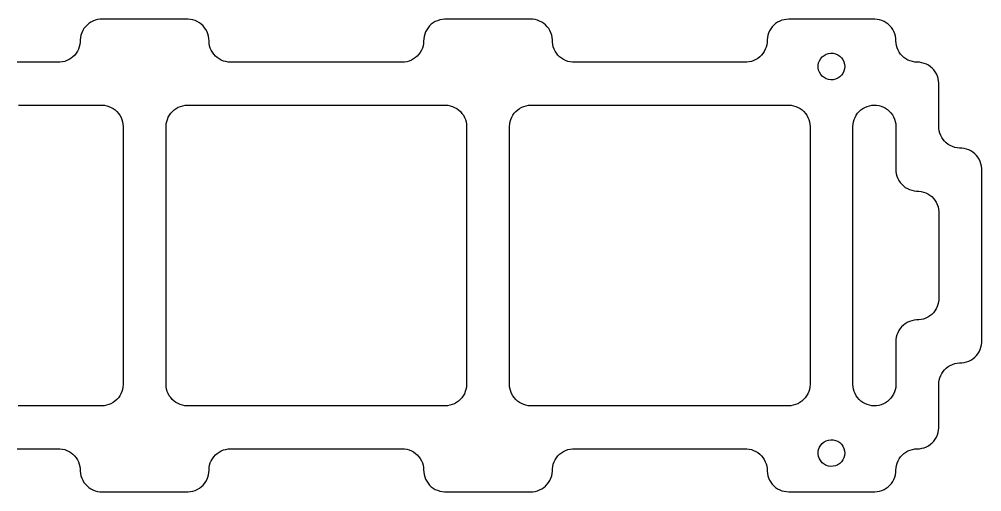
# Model space of a CAD drawing. Header units: millimetres. Extents: x -294.3 to -218.7, y -179.1 to -105.3.
# Drawn here: x -259.06 to -218.7, y -125.1 to -105.3 of the extents above; entities that cross this region are included whole.
import ezdxf

# ---------------------------------------------------------------- set-up
doc = ezdxf.new("R2010")
doc.units = ezdxf.units.MM

msp = doc.modelspace()

# ---------------------------------------------------------------- linework, layer by layer
for points in [[(-259.148, -123.3), (-259.048, -123.3), (-258.948, -123.3), (-258.848, -123.3), (-258.748, -123.3), (-258.648, -123.3), (-258.548, -123.3), (-258.448, -123.3), (-258.348, -123.3), (-258.248, -123.3), (-258.148, -123.3), (-258.048, -123.3), (-257.948, -123.3), (-257.848, -123.3), (-257.748, -123.3), (-257.648, -123.3), (-257.548, -123.3), (-257.448, -123.3), (-257.348, -123.301), (-257.249, -123.313), (-257.151, -123.335), (-257.057, -123.368), (-256.967, -123.411), (-256.882, -123.464), (-256.804, -123.526), (-256.733, -123.596), (-256.67, -123.674), (-256.616, -123.758), (-256.572, -123.848), (-256.538, -123.942), (-256.514, -124.039), (-256.502, -124.138), (-256.499, -124.238), (-256.489, -124.338), (-256.469, -124.436), (-256.437, -124.53), (-256.395, -124.621), (-256.344, -124.707), (-256.283, -124.786), (-256.214, -124.858), (-256.137, -124.922), (-256.054, -124.977), (-255.965, -125.023), (-255.871, -125.058), (-255.774, -125.083), (-255.675, -125.097), (-255.575, -125.1), (-255.475, -125.1), (-255.375, -125.1), (-255.275, -125.1), (-255.175, -125.1), (-255.075, -125.1), (-254.975, -125.1), (-254.875, -125.1), (-254.775, -125.1), (-254.675, -125.1), (-254.575, -125.1), (-254.475, -125.1), (-254.375, -125.1), (-254.275, -125.1), (-254.175, -125.1), (-254.075, -125.1), (-253.975, -125.1), (-253.875, -125.1), (-253.775, -125.1), (-253.675, -125.1), (-253.575, -125.1), (-253.475, -125.1), (-253.375, -125.1), (-253.275, -125.1), (-253.175, -125.1), (-253.075, -125.1), (-252.975, -125.1), (-252.875, -125.1), (-252.775, -125.1), (-252.675, -125.1), (-252.575, -125.1), (-252.475, -125.1), (-252.375, -125.1), (-252.275, -125.1), (-252.175, -125.1), (-252.075, -125.1), (-251.975, -125.1), (-251.875, -125.091), (-251.777, -125.072), (-251.682, -125.042), (-251.591, -125.002), (-251.504, -124.951), (-251.424, -124.892), (-251.351, -124.823), (-251.286, -124.748), (-251.229, -124.665), (-251.183, -124.577), (-251.146, -124.484), (-251.12, -124.387), (-251.104, -124.289), (-251.1, -124.189), (-251.093, -124.089), (-251.075, -123.991), (-251.047, -123.895), (-251.008, -123.803), (-250.959, -123.716), (-250.9, -123.635), (-250.833, -123.56), (-250.758, -123.494), (-250.677, -123.437), (-250.589, -123.388), (-250.497, -123.35), (-250.401, -123.323), (-250.302, -123.306), (-250.202, -123.3), (-250.102, -123.3), (-250.002, -123.3), (-249.902, -123.3), (-249.802, -123.3), (-249.702, -123.3), (-249.602, -123.3), (-249.502, -123.3), (-249.402, -123.3), (-249.302, -123.3), (-249.202, -123.3), (-249.102, -123.3), (-249.002, -123.3), (-248.902, -123.3), (-248.802, -123.3), (-248.702, -123.3), (-248.602, -123.3), (-248.502, -123.3), (-248.402, -123.3), (-248.302, -123.3), (-248.202, -123.3), (-248.102, -123.3), (-248.002, -123.3), (-247.902, -123.3), (-247.802, -123.3), (-247.702, -123.3), (-247.602, -123.3), (-247.502, -123.3), (-247.402, -123.3), (-247.302, -123.3), (-247.202, -123.3), (-247.102, -123.3), (-247.002, -123.3), (-246.902, -123.3), (-246.802, -123.3), (-246.702, -123.3), (-246.602, -123.3), (-246.502, -123.3), (-246.402, -123.3), (-246.302, -123.3), (-246.202, -123.3), (-246.102, -123.3), (-246.002, -123.3), (-245.902, -123.3), (-245.802, -123.3), (-245.702, -123.3), (-245.602, -123.3), (-245.502, -123.3), (-245.402, -123.3), (-245.302, -123.3), (-245.202, -123.3), (-245.102, -123.3), (-245.002, -123.3), (-244.902, -123.3), (-244.802, -123.3), (-244.702, -123.3), (-244.602, -123.3), (-244.502, -123.3), (-244.402, -123.3), (-244.302, -123.3), (-244.202, -123.3), (-244.102, -123.3), (-244.002, -123.3), (-243.902, -123.3), (-243.802, -123.3), (-243.702, -123.3), (-243.602, -123.3), (-243.502, -123.3), (-243.402, -123.3), (-243.302, -123.3), (-243.202, -123.3), (-243.102, -123.3), (-243.002, -123.3), (-242.902, -123.305), (-242.803, -123.322), (-242.707, -123.349), (-242.615, -123.387), (-242.527, -123.434), (-242.445, -123.492), (-242.37, -123.558), (-242.302, -123.631), (-242.244, -123.712), (-242.194, -123.799), (-242.155, -123.891), (-242.126, -123.987), (-242.107, -124.085), (-242.1, -124.185), (-242.096, -124.284), (-242.081, -124.383), (-242.055, -124.48), (-242.019, -124.573), (-241.973, -124.662), (-241.917, -124.744), (-241.852, -124.82), (-241.779, -124.889), (-241.699, -124.949), (-241.613, -125), (-241.522, -125.041), (-241.427, -125.071), (-241.329, -125.091), (-241.229, -125.1), (-241.129, -125.1), (-241.029, -125.1), (-240.929, -125.1), (-240.829, -125.1), (-240.729, -125.1), (-240.629, -125.1), (-240.529, -125.1), (-240.429, -125.1), (-240.329, -125.1), (-240.229, -125.1), (-240.129, -125.1), (-240.029, -125.1), (-239.929, -125.1), (-239.829, -125.1), (-239.729, -125.1), (-239.629, -125.1), (-239.529, -125.1), (-239.429, -125.1), (-239.329, -125.1), (-239.229, -125.1), (-239.129, -125.1), (-239.029, -125.1), (-238.929, -125.1), (-238.829, -125.1), (-238.729, -125.1), (-238.629, -125.1), (-238.529, -125.1), (-238.429, -125.1), (-238.329, -125.1), (-238.229, -125.1), (-238.129, -125.1), (-238.029, -125.1), (-237.929, -125.1), (-237.829, -125.1), (-237.729, -125.1), (-237.629, -125.1), (-237.529, -125.097), (-237.43, -125.084), (-237.333, -125.059), (-237.239, -125.025), (-237.15, -124.979), (-237.066, -124.925), (-236.989, -124.861), (-236.92, -124.789), (-236.859, -124.71), (-236.807, -124.625), (-236.764, -124.534), (-236.732, -124.439), (-236.711, -124.342), (-236.701, -124.242), (-236.698, -124.142), (-236.686, -124.043), (-236.663, -123.946), (-236.63, -123.852), (-236.586, -123.762), (-236.533, -123.677), (-236.47, -123.599), (-236.399, -123.529), (-236.321, -123.466), (-236.237, -123.413), (-236.147, -123.37), (-236.053, -123.336), (-235.955, -123.313), (-235.856, -123.302), (-235.756, -123.3), (-235.656, -123.3), (-235.556, -123.3), (-235.456, -123.3), (-235.356, -123.3), (-235.256, -123.3), (-235.156, -123.3), (-235.056, -123.3), (-234.956, -123.3), (-234.856, -123.3), (-234.756, -123.3), (-234.656, -123.3), (-234.556, -123.3), (-234.456, -123.3), (-234.356, -123.3), (-234.256, -123.3), (-234.156, -123.3), (-234.056, -123.3), (-233.956, -123.3), (-233.856, -123.3), (-233.756, -123.3), (-233.656, -123.3), (-233.556, -123.3), (-233.456, -123.3), (-233.356, -123.3), (-233.256, -123.3), (-233.156, -123.3), (-233.056, -123.3), (-232.956, -123.3), (-232.856, -123.3), (-232.756, -123.3), (-232.656, -123.3), (-232.556, -123.3), (-232.456, -123.3), (-232.356, -123.3), (-232.256, -123.3), (-232.156, -123.3), (-232.056, -123.3), (-231.956, -123.3), (-231.856, -123.3), (-231.756, -123.3), (-231.656, -123.3), (-231.556, -123.3), (-231.456, -123.3), (-231.356, -123.3), (-231.256, -123.3), (-231.156, -123.3), (-231.056, -123.3), (-230.956, -123.3), (-230.856, -123.3), (-230.756, -123.3), (-230.656, -123.3), (-230.556, -123.3), (-230.456, -123.3), (-230.356, -123.3), (-230.256, -123.3), (-230.156, -123.3), (-230.056, -123.3), (-229.956, -123.3), (-229.856, -123.3), (-229.756, -123.3), (-229.656, -123.3), (-229.556, -123.3), (-229.456, -123.3), (-229.356, -123.3), (-229.256, -123.3), (-229.156, -123.3), (-229.056, -123.3), (-228.956, -123.3), (-228.856, -123.3), (-228.756, -123.3), (-228.656, -123.3), (-228.556, -123.301), (-228.456, -123.312), (-228.358, -123.333), (-228.264, -123.365), (-228.173, -123.408), (-228.088, -123.46), (-228.009, -123.521), (-227.938, -123.591), (-227.874, -123.668), (-227.82, -123.752), (-227.775, -123.841), (-227.74, -123.935), (-227.716, -124.032), (-227.703, -124.131), (-227.699, -124.231), (-227.69, -124.33), (-227.671, -124.428), (-227.64, -124.523), (-227.599, -124.615), (-227.548, -124.701), (-227.488, -124.781), (-227.419, -124.853), (-227.343, -124.918), (-227.26, -124.974), (-227.171, -125.02), (-227.078, -125.056), (-226.981, -125.082), (-226.883, -125.096), (-226.783, -125.1), (-226.683, -125.1), (-226.583, -125.1), (-226.483, -125.1), (-226.383, -125.1), (-226.283, -125.1), (-226.183, -125.1), (-226.083, -125.1), (-225.983, -125.1), (-225.883, -125.1), (-225.783, -125.1), (-225.683, -125.1), (-225.583, -125.1), (-225.483, -125.1), (-225.383, -125.1), (-225.283, -125.1), (-225.183, -125.1), (-225.083, -125.1), (-224.983, -125.1), (-224.883, -125.1), (-224.783, -125.1), (-224.683, -125.1), (-224.583, -125.1), (-224.483, -125.1), (-224.383, -125.1), (-224.283, -125.1), (-224.183, -125.1), (-224.083, -125.1), (-223.983, -125.1), (-223.883, -125.1), (-223.783, -125.1), (-223.683, -125.1), (-223.583, -125.1), (-223.483, -125.1), (-223.382, -125.1), (-223.282, -125.1), (-223.182, -125.1), (-223.083, -125.092), (-222.985, -125.074), (-222.889, -125.045), (-222.797, -125.005), (-222.711, -124.955), (-222.63, -124.896), (-222.556, -124.829), (-222.49, -124.753), (-222.433, -124.671), (-222.386, -124.583), (-222.348, -124.491), (-222.321, -124.395), (-222.305, -124.296), (-222.3, -124.196), (-222.294, -124.096), (-222.277, -123.998), (-222.249, -123.902), (-222.211, -123.809), (-222.163, -123.722), (-222.105, -123.64), (-222.038, -123.566), (-221.964, -123.499), (-221.883, -123.441), (-221.796, -123.392), (-221.704, -123.353), (-221.608, -123.324), (-221.509, -123.307), (-221.41, -123.3), (-221.31, -123.295), (-221.211, -123.28), (-221.115, -123.254), (-221.022, -123.217), (-220.934, -123.17), (-220.851, -123.113), (-220.775, -123.048), (-220.707, -122.975), (-220.648, -122.894), (-220.598, -122.808), (-220.557, -122.716), (-220.528, -122.621), (-220.508, -122.523), (-220.5, -122.423), (-220.5, -122.323), (-220.5, -122.223), (-220.5, -122.123), (-220.5, -122.023), (-220.5, -121.923), (-220.5, -121.823), (-220.5, -121.723), (-220.5, -121.623), (-220.5, -121.523), (-220.5, -121.423), (-220.5, -121.323), (-220.5, -121.223), (-220.5, -121.123), (-220.5, -121.023), (-220.5, -120.923), (-220.5, -120.823), (-220.5, -120.723), (-220.5, -120.623), (-220.497, -120.523), (-220.483, -120.424), (-220.458, -120.328), (-220.422, -120.234), (-220.377, -120.145), (-220.321, -120.062), (-220.257, -119.985), (-220.185, -119.916), (-220.106, -119.855), (-220.02, -119.804), (-219.929, -119.762), (-219.834, -119.731), (-219.736, -119.71), (-219.637, -119.701), (-219.537, -119.698), (-219.438, -119.685), (-219.341, -119.662), (-219.247, -119.628), (-219.157, -119.583), (-219.073, -119.529), (-218.995, -119.466), (-218.925, -119.395), (-218.863, -119.317), (-218.81, -119.232), (-218.767, -119.142), (-218.735, -119.047), (-218.713, -118.95), (-218.701, -118.85), (-218.7, -118.75), (-218.7, -118.65), (-218.7, -118.55), (-218.7, -118.45), (-218.7, -118.35), (-218.7, -118.25), (-218.7, -118.15), (-218.7, -118.05), (-218.7, -117.95), (-218.7, -117.85), (-218.7, -117.75), (-218.7, -117.65), (-218.7, -117.55), (-218.7, -117.45), (-218.7, -117.35), (-218.7, -117.25), (-218.7, -117.15), (-218.7, -117.05), (-218.7, -116.95), (-218.7, -116.85), (-218.7, -116.75), (-218.7, -116.65), (-218.7, -116.55), (-218.7, -116.45), (-218.7, -116.35), (-218.7, -116.25), (-218.7, -116.15), (-218.7, -116.05), (-218.7, -115.95), (-218.7, -115.85), (-218.7, -115.75), (-218.7, -115.65), (-218.7, -115.55), (-218.7, -115.45), (-218.7, -115.35), (-218.7, -115.25), (-218.7, -115.15), (-218.7, -115.05), (-218.7, -114.95), (-218.7, -114.85), (-218.7, -114.75), (-218.7, -114.65), (-218.7, -114.55), (-218.7, -114.45), (-218.7, -114.35), (-218.7, -114.25), (-218.7, -114.15), (-218.7, -114.05), (-218.7, -113.95), (-218.7, -113.85), (-218.7, -113.75), (-218.7, -113.65), (-218.7, -113.55), (-218.7, -113.45), (-218.7, -113.35), (-218.7, -113.25), (-218.7, -113.15), (-218.7, -113.05), (-218.7, -112.95), (-218.7, -112.85), (-218.7, -112.75), (-218.7, -112.65), (-218.7, -112.55), (-218.7, -112.45), (-218.7, -112.35), (-218.7, -112.25), (-218.7, -112.15), (-218.7, -112.05), (-218.7, -111.95), (-218.7, -111.85), (-218.7, -111.75), (-218.7, -111.65), (-218.701, -111.55), (-218.712, -111.451), (-218.735, -111.353), (-218.767, -111.259), (-218.81, -111.168), (-218.863, -111.084), (-218.925, -111.005), (-218.995, -110.934), (-219.073, -110.871), (-219.157, -110.817), (-219.246, -110.772), (-219.34, -110.738), (-219.437, -110.715), (-219.536, -110.702), (-219.636, -110.699), (-219.736, -110.69), (-219.834, -110.669), (-219.929, -110.638), (-220.02, -110.596), (-220.105, -110.545), (-220.185, -110.484), (-220.257, -110.415), (-220.321, -110.338), (-220.376, -110.255), (-220.422, -110.166), (-220.458, -110.073), (-220.483, -109.976), (-220.497, -109.877), (-220.5, -109.777), (-220.5, -109.677), (-220.5, -109.577), (-220.5, -109.477), (-220.5, -109.377), (-220.5, -109.277), (-220.5, -109.177), (-220.5, -109.077), (-220.5, -108.977), (-220.5, -108.877), (-220.5, -108.777), (-220.5, -108.677), (-220.5, -108.577), (-220.5, -108.477), (-220.5, -108.377), (-220.5, -108.277), (-220.5, -108.177), (-220.5, -108.077), (-220.5, -107.977), (-220.508, -107.877), (-220.527, -107.779), (-220.557, -107.684), (-220.598, -107.592), (-220.648, -107.506), (-220.707, -107.426), (-220.775, -107.352), (-220.851, -107.287), (-220.933, -107.23), (-221.021, -107.183), (-221.114, -107.147), (-221.211, -107.12), (-221.309, -107.105), (-221.409, -107.1), (-221.509, -107.093), (-221.607, -107.076), (-221.703, -107.047), (-221.795, -107.008), (-221.883, -106.96), (-221.964, -106.901), (-222.038, -106.835), (-222.105, -106.76), (-222.162, -106.678), (-222.211, -106.591), (-222.249, -106.499), (-222.277, -106.403), (-222.294, -106.304), (-222.3, -106.204), (-222.305, -106.104), (-222.321, -106.006), (-222.348, -105.91), (-222.386, -105.817), (-222.433, -105.729), (-222.49, -105.647), (-222.556, -105.571), (-222.629, -105.504), (-222.71, -105.445), (-222.797, -105.395), (-222.889, -105.356), (-222.984, -105.326), (-223.082, -105.308), (-223.182, -105.3), (-223.282, -105.3), (-223.382, -105.3), (-223.482, -105.3), (-223.582, -105.3), (-223.682, -105.3), (-223.782, -105.3), (-223.882, -105.3), (-223.982, -105.3), (-224.082, -105.3), (-224.182, -105.3), (-224.282, -105.3), (-224.382, -105.3), (-224.482, -105.3), (-224.582, -105.3), (-224.682, -105.3), (-224.782, -105.3), (-224.882, -105.3), (-224.982, -105.3), (-225.082, -105.3), (-225.182, -105.3), (-225.282, -105.3), (-225.382, -105.3), (-225.482, -105.3), (-225.582, -105.3), (-225.682, -105.3), (-225.782, -105.3), (-225.882, -105.3), (-225.982, -105.3), (-226.082, -105.3), (-226.182, -105.3), (-226.282, -105.3), (-226.382, -105.3), (-226.482, -105.3), (-226.582, -105.3), (-226.682, -105.3), (-226.782, -105.3), (-226.882, -105.304), (-226.981, -105.318), (-227.078, -105.344), (-227.171, -105.38), (-227.26, -105.426), (-227.343, -105.482), (-227.419, -105.547), (-227.488, -105.619), (-227.548, -105.699), (-227.599, -105.785), (-227.64, -105.876), (-227.67, -105.971), (-227.69, -106.069), (-227.699, -106.169), (-227.703, -106.269), (-227.716, -106.368), (-227.74, -106.465), (-227.774, -106.559), (-227.819, -106.648), (-227.874, -106.732), (-227.937, -106.809), (-228.009, -106.879), (-228.088, -106.94), (-228.173, -106.992), (-228.263, -107.035), (-228.358, -107.067), (-228.456, -107.088), (-228.555, -107.099), (-228.655, -107.1), (-228.755, -107.1), (-228.855, -107.1), (-228.955, -107.1), (-229.055, -107.1), (-229.155, -107.1), (-229.255, -107.1), (-229.355, -107.1), (-229.455, -107.1), (-229.555, -107.1), (-229.655, -107.1), (-229.755, -107.1), (-229.855, -107.1), (-229.955, -107.1), (-230.055, -107.1), (-230.155, -107.1), (-230.255, -107.1), (-230.355, -107.1), (-230.455, -107.1), (-230.555, -107.1), (-230.655, -107.1), (-230.755, -107.1), (-230.855, -107.1), (-230.955, -107.1), (-231.055, -107.1), (-231.155, -107.1), (-231.255, -107.1), (-231.355, -107.1), (-231.455, -107.1), (-231.555, -107.1), (-231.655, -107.1), (-231.755, -107.1), (-231.855, -107.1), (-231.955, -107.1), (-232.055, -107.1), (-232.155, -107.1), (-232.255, -107.1), (-232.355, -107.1), (-232.455, -107.1), (-232.555, -107.1), (-232.655, -107.1), (-232.755, -107.1), (-232.855, -107.1), (-232.955, -107.1), (-233.055, -107.1), (-233.155, -107.1), (-233.255, -107.1), (-233.355, -107.1), (-233.455, -107.1), (-233.555, -107.1), (-233.655, -107.1), (-233.755, -107.1), (-233.855, -107.1), (-233.955, -107.1), (-234.056, -107.1), (-234.156, -107.1), (-234.256, -107.1), (-234.356, -107.1), (-234.456, -107.1), (-234.556, -107.1), (-234.656, -107.1), (-234.756, -107.1), (-234.856, -107.1), (-234.956, -107.1), (-235.056, -107.1), (-235.156, -107.1), (-235.256, -107.1), (-235.356, -107.1), (-235.456, -107.1), (-235.556, -107.1), (-235.656, -107.1), (-235.756, -107.1), (-235.856, -107.098), (-235.955, -107.087), (-236.052, -107.064), (-236.146, -107.031), (-236.236, -106.987), (-236.321, -106.934), (-236.399, -106.872), (-236.47, -106.801), (-236.532, -106.723), (-236.586, -106.639), (-236.63, -106.549), (-236.663, -106.454), (-236.686, -106.357), (-236.698, -106.258), (-236.701, -106.158), (-236.711, -106.059), (-236.732, -105.961), (-236.764, -105.866), (-236.806, -105.776), (-236.858, -105.69), (-236.919, -105.611), (-236.989, -105.539), (-237.066, -105.476), (-237.15, -105.421), (-237.239, -105.376), (-237.332, -105.341), (-237.429, -105.316), (-237.528, -105.303), (-237.628, -105.3), (-237.728, -105.3), (-237.828, -105.3), (-237.928, -105.3), (-238.028, -105.3), (-238.128, -105.3), (-238.228, -105.3), (-238.328, -105.3), (-238.428, -105.3), (-238.528, -105.3), (-238.628, -105.3), (-238.728, -105.3), (-238.828, -105.3), (-238.928, -105.3), (-239.028, -105.3), (-239.129, -105.3), (-239.229, -105.3), (-239.329, -105.3), (-239.429, -105.3), (-239.529, -105.3), (-239.629, -105.3), (-239.729, -105.3), (-239.829, -105.3), (-239.929, -105.3), (-240.029, -105.3), (-240.129, -105.3), (-240.229, -105.3), (-240.329, -105.3), (-240.429, -105.3), (-240.529, -105.3), (-240.629, -105.3), (-240.729, -105.3), (-240.829, -105.3), (-240.929, -105.3), (-241.029, -105.3), (-241.129, -105.3), (-241.229, -105.3), (-241.328, -105.309), (-241.426, -105.329), (-241.521, -105.359), (-241.613, -105.4), (-241.699, -105.451), (-241.779, -105.511), (-241.852, -105.579), (-241.916, -105.655), (-241.972, -105.738), (-242.019, -105.827), (-242.055, -105.92), (-242.081, -106.016), (-242.096, -106.115), (-242.1, -106.215), (-242.107, -106.315), (-242.126, -106.413), (-242.155, -106.509), (-242.194, -106.601), (-242.243, -106.687), (-242.302, -106.768), (-242.369, -106.842), (-242.445, -106.908), (-242.526, -106.965), (-242.614, -107.013), (-242.707, -107.051), (-242.803, -107.078), (-242.902, -107.095), (-243.001, -107.1), (-243.101, -107.1), (-243.201, -107.1), (-243.301, -107.1), (-243.401, -107.1), (-243.501, -107.1), (-243.601, -107.1), (-243.701, -107.1), (-243.801, -107.1), (-243.901, -107.1), (-244.001, -107.1), (-244.101, -107.1), (-244.201, -107.1), (-244.302, -107.1), (-244.402, -107.1), (-244.502, -107.1), (-244.602, -107.1), (-244.702, -107.1), (-244.802, -107.1), (-244.902, -107.1), (-245.002, -107.1), (-245.102, -107.1), (-245.202, -107.1), (-245.302, -107.1), (-245.402, -107.1), (-245.502, -107.1), (-245.602, -107.1), (-245.702, -107.1), (-245.802, -107.1), (-245.902, -107.1), (-246.002, -107.1), (-246.102, -107.1), (-246.202, -107.1), (-246.302, -107.1), (-246.402, -107.1), (-246.502, -107.1), (-246.602, -107.1), (-246.702, -107.1), (-246.802, -107.1), (-246.902, -107.1), (-247.002, -107.1), (-247.102, -107.1), (-247.202, -107.1), (-247.302, -107.1), (-247.402, -107.1), (-247.502, -107.1), (-247.602, -107.1), (-247.702, -107.1), (-247.802, -107.1), (-247.902, -107.1), (-248.002, -107.1), (-248.102, -107.1), (-248.202, -107.1), (-248.302, -107.1), (-248.402, -107.1), (-248.502, -107.1), (-248.602, -107.1), (-248.702, -107.1), (-248.802, -107.1), (-248.902, -107.1), (-249.002, -107.1), (-249.102, -107.1), (-249.202, -107.1), (-249.302, -107.1), (-249.402, -107.1), (-249.502, -107.1), (-249.602, -107.1), (-249.702, -107.1), (-249.802, -107.1), (-249.902, -107.1), (-250.002, -107.1), (-250.102, -107.1), (-250.202, -107.1), (-250.302, -107.094), (-250.4, -107.077), (-250.496, -107.05), (-250.589, -107.012), (-250.676, -106.964), (-250.758, -106.906), (-250.833, -106.84), (-250.9, -106.766), (-250.958, -106.685), (-251.007, -106.598), (-251.047, -106.506), (-251.075, -106.41), (-251.093, -106.311), (-251.1, -106.212), (-251.104, -106.112), (-251.12, -106.013), (-251.146, -105.917), (-251.182, -105.824), (-251.229, -105.735), (-251.286, -105.653), (-251.351, -105.577), (-251.424, -105.509), (-251.504, -105.449), (-251.59, -105.399), (-251.682, -105.358), (-251.777, -105.328), (-251.875, -105.309), (-251.975, -105.3), (-252.075, -105.3), (-252.175, -105.3), (-252.275, -105.3), (-252.375, -105.3), (-252.475, -105.3), (-252.575, -105.3), (-252.675, -105.3), (-252.775, -105.3), (-252.875, -105.3), (-252.975, -105.3), (-253.075, -105.3), (-253.175, -105.3), (-253.275, -105.3), (-253.375, -105.3), (-253.475, -105.3), (-253.575, -105.3), (-253.675, -105.3), (-253.775, -105.3), (-253.875, -105.3), (-253.975, -105.3), (-254.075, -105.3), (-254.175, -105.3), (-254.275, -105.3), (-254.375, -105.3), (-254.475, -105.3), (-254.575, -105.3), (-254.675, -105.3), (-254.775, -105.3), (-254.875, -105.3), (-254.975, -105.3), (-255.075, -105.3), (-255.175, -105.3), (-255.275, -105.3), (-255.375, -105.3), (-255.475, -105.3), (-255.575, -105.3), (-255.675, -105.303), (-255.774, -105.317), (-255.871, -105.342), (-255.964, -105.377), (-256.053, -105.422), (-256.137, -105.478), (-256.213, -105.541), (-256.283, -105.614), (-256.344, -105.693), (-256.395, -105.778), (-256.437, -105.869), (-256.469, -105.964), (-256.489, -106.062), (-256.499, -106.161), (-256.502, -106.261), (-256.514, -106.36), (-256.538, -106.458), (-256.572, -106.552), (-256.616, -106.641), (-256.669, -106.726), (-256.732, -106.803), (-256.803, -106.874), (-256.882, -106.936), (-256.966, -106.989), (-257.057, -107.032), (-257.151, -107.065), (-257.248, -107.087), (-257.348, -107.098), (-257.448, -107.1), (-257.548, -107.1), (-257.648, -107.1), (-257.748, -107.1), (-257.848, -107.1), (-257.948, -107.1), (-258.048, -107.1), (-258.148, -107.1), (-258.248, -107.1), (-258.348, -107.1), (-258.448, -107.1), (-258.548, -107.1), (-258.648, -107.1), (-258.748, -107.1), (-258.848, -107.1), (-258.948, -107.1), (-259.048, -107.1), (-259.148, -107.1)], [(-224.44, -107.28), (-224.449, -107.38), (-224.476, -107.477), (-224.519, -107.567), (-224.578, -107.648), (-224.651, -107.718), (-224.735, -107.773), (-224.827, -107.812), (-224.925, -107.835), (-225.025, -107.839), (-225.125, -107.826), (-225.22, -107.795), (-225.308, -107.747), (-225.387, -107.685), (-225.453, -107.609), (-225.504, -107.523), (-225.54, -107.429), (-225.558, -107.33), (-225.558, -107.23), (-225.54, -107.131), (-225.504, -107.037), (-225.453, -106.951), (-225.387, -106.875), (-225.308, -106.813), (-225.22, -106.765), (-225.125, -106.734), (-225.025, -106.721), (-224.925, -106.725), (-224.827, -106.748), (-224.735, -106.787), (-224.651, -106.842), (-224.578, -106.912), (-224.519, -106.993), (-224.476, -107.083), (-224.449, -107.18), (-224.44, -107.28)], [(-259.092, -108.9), (-258.992, -108.9), (-258.892, -108.9), (-258.791, -108.9), (-258.691, -108.9), (-258.591, -108.9), (-258.491, -108.9), (-258.391, -108.9), (-258.291, -108.9), (-258.191, -108.9), (-258.091, -108.9), (-257.991, -108.9), (-257.89, -108.9), (-257.79, -108.9), (-257.69, -108.9), (-257.59, -108.9), (-257.49, -108.9), (-257.39, -108.9), (-257.29, -108.9), (-257.19, -108.9), (-257.09, -108.9), (-256.989, -108.9), (-256.889, -108.9), (-256.789, -108.9), (-256.689, -108.9), (-256.589, -108.9), (-256.489, -108.9), (-256.389, -108.9), (-256.289, -108.9), (-256.189, -108.9), (-256.088, -108.9), (-255.988, -108.9), (-255.888, -108.9), (-255.788, -108.9), (-255.688, -108.9), (-255.588, -108.9), (-255.488, -108.907), (-255.39, -108.925), (-255.294, -108.954), (-255.202, -108.993), (-255.115, -109.042), (-255.033, -109.101), (-254.959, -109.168), (-254.893, -109.243), (-254.836, -109.325), (-254.788, -109.413), (-254.75, -109.505), (-254.722, -109.601), (-254.706, -109.7), (-254.7, -109.8), (-254.7, -109.9), (-254.7, -110), (-254.7, -110.1), (-254.7, -110.2), (-254.7, -110.301), (-254.7, -110.401), (-254.7, -110.501), (-254.7, -110.601), (-254.7, -110.701), (-254.7, -110.801), (-254.7, -110.901), (-254.7, -111.001), (-254.7, -111.101), (-254.7, -111.202), (-254.7, -111.302), (-254.7, -111.402), (-254.7, -111.502), (-254.7, -111.602), (-254.7, -111.702), (-254.7, -111.802), (-254.7, -111.902), (-254.7, -112.002), (-254.7, -112.103), (-254.7, -112.203), (-254.7, -112.303), (-254.7, -112.403), (-254.7, -112.503), (-254.7, -112.603), (-254.7, -112.703), (-254.7, -112.803), (-254.7, -112.903), (-254.7, -113.004), (-254.7, -113.104), (-254.7, -113.204), (-254.7, -113.304), (-254.7, -113.404), (-254.7, -113.504), (-254.7, -113.604), (-254.7, -113.704), (-254.7, -113.804), (-254.7, -113.905), (-254.7, -114.005), (-254.7, -114.105), (-254.7, -114.205), (-254.7, -114.305), (-254.7, -114.405), (-254.7, -114.505), (-254.7, -114.605), (-254.7, -114.706), (-254.7, -114.806), (-254.7, -114.906), (-254.7, -115.006), (-254.7, -115.106), (-254.7, -115.206), (-254.7, -115.306), (-254.7, -115.406), (-254.7, -115.506), (-254.7, -115.607), (-254.7, -115.707), (-254.7, -115.807), (-254.7, -115.907), (-254.7, -116.007), (-254.7, -116.107), (-254.7, -116.207), (-254.7, -116.307), (-254.7, -116.407), (-254.7, -116.508), (-254.7, -116.608), (-254.7, -116.708), (-254.7, -116.808), (-254.7, -116.908), (-254.7, -117.008), (-254.7, -117.108), (-254.7, -117.208), (-254.7, -117.308), (-254.7, -117.409), (-254.7, -117.509), (-254.7, -117.609), (-254.7, -117.709), (-254.7, -117.809), (-254.7, -117.909), (-254.7, -118.009), (-254.7, -118.109), (-254.7, -118.209), (-254.7, -118.31), (-254.7, -118.41), (-254.7, -118.51), (-254.7, -118.61), (-254.7, -118.71), (-254.7, -118.81), (-254.7, -118.91), (-254.7, -119.01), (-254.7, -119.11), (-254.7, -119.211), (-254.7, -119.311), (-254.7, -119.411), (-254.7, -119.511), (-254.7, -119.611), (-254.7, -119.711), (-254.7, -119.811), (-254.7, -119.911), (-254.7, -120.011), (-254.7, -120.112), (-254.7, -120.212), (-254.7, -120.312), (-254.7, -120.412), (-254.7, -120.512), (-254.7, -120.612), (-254.707, -120.712), (-254.725, -120.81), (-254.754, -120.906), (-254.793, -120.998), (-254.842, -121.085), (-254.901, -121.167), (-254.968, -121.241), (-255.043, -121.307), (-255.125, -121.364), (-255.213, -121.412), (-255.305, -121.45), (-255.401, -121.478), (-255.5, -121.494), (-255.6, -121.5), (-255.7, -121.5), (-255.8, -121.5), (-255.9, -121.5), (-256, -121.5), (-256.101, -121.5), (-256.201, -121.5), (-256.301, -121.5), (-256.401, -121.5), (-256.501, -121.5), (-256.601, -121.5), (-256.701, -121.5), (-256.801, -121.5), (-256.901, -121.5), (-257.002, -121.5), (-257.102, -121.5), (-257.202, -121.5), (-257.302, -121.5), (-257.402, -121.5), (-257.502, -121.5), (-257.602, -121.5), (-257.702, -121.5), (-257.802, -121.5), (-257.903, -121.5), (-258.003, -121.5), (-258.103, -121.5), (-258.203, -121.5), (-258.303, -121.5), (-258.403, -121.5), (-258.503, -121.5), (-258.603, -121.5), (-258.703, -121.5), (-258.804, -121.5), (-258.904, -121.5), (-259.004, -121.5), (-259.104, -121.5)], [(-252.9, -120.6), (-252.9, -120.5), (-252.9, -120.4), (-252.9, -120.3), (-252.9, -120.2), (-252.9, -120.099), (-252.9, -119.999), (-252.9, -119.899), (-252.9, -119.799), (-252.9, -119.699), (-252.9, -119.599), (-252.9, -119.499), (-252.9, -119.399), (-252.9, -119.299), (-252.9, -119.198), (-252.9, -119.098), (-252.9, -118.998), (-252.9, -118.898), (-252.9, -118.798), (-252.9, -118.698), (-252.9, -118.598), (-252.9, -118.498), (-252.9, -118.398), (-252.9, -118.297), (-252.9, -118.197), (-252.9, -118.097), (-252.9, -117.997), (-252.9, -117.897), (-252.9, -117.797), (-252.9, -117.697), (-252.9, -117.597), (-252.9, -117.497), (-252.9, -117.396), (-252.9, -117.296), (-252.9, -117.196), (-252.9, -117.096), (-252.9, -116.996), (-252.9, -116.896), (-252.9, -116.796), (-252.9, -116.696), (-252.9, -116.596), (-252.9, -116.495), (-252.9, -116.395), (-252.9, -116.295), (-252.9, -116.195), (-252.9, -116.095), (-252.9, -115.995), (-252.9, -115.895), (-252.9, -115.795), (-252.9, -115.694), (-252.9, -115.594), (-252.9, -115.494), (-252.9, -115.394), (-252.9, -115.294), (-252.9, -115.194), (-252.9, -115.094), (-252.9, -114.994), (-252.9, -114.894), (-252.9, -114.793), (-252.9, -114.693), (-252.9, -114.593), (-252.9, -114.493), (-252.9, -114.393), (-252.9, -114.293), (-252.9, -114.193), (-252.9, -114.093), (-252.9, -113.993), (-252.9, -113.892), (-252.9, -113.792), (-252.9, -113.692), (-252.9, -113.592), (-252.9, -113.492), (-252.9, -113.392), (-252.9, -113.292), (-252.9, -113.192), (-252.9, -113.092), (-252.9, -112.991), (-252.9, -112.891), (-252.9, -112.791), (-252.9, -112.691), (-252.9, -112.591), (-252.9, -112.491), (-252.9, -112.391), (-252.9, -112.291), (-252.9, -112.191), (-252.9, -112.09), (-252.9, -111.99), (-252.9, -111.89), (-252.9, -111.79), (-252.9, -111.69), (-252.9, -111.59), (-252.9, -111.49), (-252.9, -111.39), (-252.9, -111.29), (-252.9, -111.189), (-252.9, -111.089), (-252.9, -110.989), (-252.9, -110.889), (-252.9, -110.789), (-252.9, -110.689), (-252.9, -110.589), (-252.9, -110.489), (-252.9, -110.389), (-252.9, -110.288), (-252.9, -110.188), (-252.9, -110.088), (-252.9, -109.988), (-252.9, -109.888), (-252.9, -109.788), (-252.893, -109.688), (-252.875, -109.59), (-252.846, -109.494), (-252.807, -109.402), (-252.758, -109.315), (-252.699, -109.233), (-252.632, -109.159), (-252.557, -109.093), (-252.475, -109.036), (-252.387, -108.988), (-252.295, -108.95), (-252.199, -108.922), (-252.1, -108.906), (-252, -108.9), (-251.9, -108.9), (-251.8, -108.9), (-251.7, -108.9), (-251.6, -108.9), (-251.499, -108.9), (-251.399, -108.9), (-251.299, -108.9), (-251.199, -108.9), (-251.099, -108.9), (-250.999, -108.9), (-250.899, -108.9), (-250.799, -108.9), (-250.699, -108.9), (-250.598, -108.9), (-250.498, -108.9), (-250.398, -108.9), (-250.298, -108.9), (-250.198, -108.9), (-250.098, -108.9), (-249.998, -108.9), (-249.898, -108.9), (-249.798, -108.9), (-249.697, -108.9), (-249.597, -108.9), (-249.497, -108.9), (-249.397, -108.9), (-249.297, -108.9), (-249.197, -108.9), (-249.097, -108.9), (-248.997, -108.9), (-248.897, -108.9), (-248.796, -108.9), (-248.696, -108.9), (-248.596, -108.9), (-248.496, -108.9), (-248.396, -108.9), (-248.296, -108.9), (-248.196, -108.9), (-248.096, -108.9), (-247.996, -108.9), (-247.895, -108.9), (-247.795, -108.9), (-247.695, -108.9), (-247.595, -108.9), (-247.495, -108.9), (-247.395, -108.9), (-247.295, -108.9), (-247.195, -108.9), (-247.094, -108.9), (-246.994, -108.9), (-246.894, -108.9), (-246.794, -108.9), (-246.694, -108.9), (-246.594, -108.9), (-246.494, -108.9), (-246.394, -108.9), (-246.294, -108.9), (-246.193, -108.9), (-246.093, -108.9), (-245.993, -108.9), (-245.893, -108.9), (-245.793, -108.9), (-245.693, -108.9), (-245.593, -108.9), (-245.493, -108.9), (-245.393, -108.9), (-245.292, -108.9), (-245.192, -108.9), (-245.092, -108.9), (-244.992, -108.9), (-244.892, -108.9), (-244.792, -108.9), (-244.692, -108.9), (-244.592, -108.9), (-244.492, -108.9), (-244.391, -108.9), (-244.291, -108.9), (-244.191, -108.9), (-244.091, -108.9), (-243.991, -108.9), (-243.891, -108.9), (-243.791, -108.9), (-243.691, -108.9), (-243.591, -108.9), (-243.49, -108.9), (-243.39, -108.9), (-243.29, -108.9), (-243.19, -108.9), (-243.09, -108.9), (-242.99, -108.9), (-242.89, -108.9), (-242.79, -108.9), (-242.69, -108.9), (-242.589, -108.9), (-242.489, -108.9), (-242.389, -108.9), (-242.289, -108.9), (-242.189, -108.9), (-242.089, -108.9), (-241.989, -108.9), (-241.889, -108.9), (-241.789, -108.9), (-241.688, -108.9), (-241.588, -108.9), (-241.488, -108.9), (-241.388, -108.9), (-241.288, -108.9), (-241.188, -108.9), (-241.088, -108.907), (-240.99, -108.925), (-240.894, -108.954), (-240.802, -108.993), (-240.715, -109.042), (-240.633, -109.101), (-240.559, -109.168), (-240.493, -109.243), (-240.436, -109.325), (-240.388, -109.413), (-240.35, -109.505), (-240.322, -109.601), (-240.306, -109.7), (-240.3, -109.8), (-240.3, -109.9), (-240.3, -110), (-240.3, -110.1), (-240.3, -110.2), (-240.3, -110.301), (-240.3, -110.401), (-240.3, -110.501), (-240.3, -110.601), (-240.3, -110.701), (-240.3, -110.801), (-240.3, -110.901), (-240.3, -111.001), (-240.3, -111.101), (-240.3, -111.202), (-240.3, -111.302), (-240.3, -111.402), (-240.3, -111.502), (-240.3, -111.602), (-240.3, -111.702), (-240.3, -111.802), (-240.3, -111.902), (-240.3, -112.002), (-240.3, -112.103), (-240.3, -112.203), (-240.3, -112.303), (-240.3, -112.403), (-240.3, -112.503), (-240.3, -112.603), (-240.3, -112.703), (-240.3, -112.803), (-240.3, -112.903), (-240.3, -113.004), (-240.3, -113.104), (-240.3, -113.204), (-240.3, -113.304), (-240.3, -113.404), (-240.3, -113.504), (-240.3, -113.604), (-240.3, -113.704), (-240.3, -113.804), (-240.3, -113.905), (-240.3, -114.005), (-240.3, -114.105), (-240.3, -114.205), (-240.3, -114.305), (-240.3, -114.405), (-240.3, -114.505), (-240.3, -114.605), (-240.3, -114.706), (-240.3, -114.806), (-240.3, -114.906), (-240.3, -115.006), (-240.3, -115.106), (-240.3, -115.206), (-240.3, -115.306), (-240.3, -115.406), (-240.3, -115.506), (-240.3, -115.607), (-240.3, -115.707), (-240.3, -115.807), (-240.3, -115.907), (-240.3, -116.007), (-240.3, -116.107), (-240.3, -116.207), (-240.3, -116.307), (-240.3, -116.407), (-240.3, -116.508), (-240.3, -116.608), (-240.3, -116.708), (-240.3, -116.808), (-240.3, -116.908), (-240.3, -117.008), (-240.3, -117.108), (-240.3, -117.208), (-240.3, -117.308), (-240.3, -117.409), (-240.3, -117.509), (-240.3, -117.609), (-240.3, -117.709), (-240.3, -117.809), (-240.3, -117.909), (-240.3, -118.009), (-240.3, -118.109), (-240.3, -118.209), (-240.3, -118.31), (-240.3, -118.41), (-240.3, -118.51), (-240.3, -118.61), (-240.3, -118.71), (-240.3, -118.81), (-240.3, -118.91), (-240.3, -119.01), (-240.3, -119.11), (-240.3, -119.211), (-240.3, -119.311), (-240.3, -119.411), (-240.3, -119.511), (-240.3, -119.611), (-240.3, -119.711), (-240.3, -119.811), (-240.3, -119.911), (-240.3, -120.011), (-240.3, -120.112), (-240.3, -120.212), (-240.3, -120.312), (-240.3, -120.412), (-240.3, -120.512), (-240.3, -120.612), (-240.307, -120.712), (-240.325, -120.81), (-240.354, -120.906), (-240.393, -120.998), (-240.442, -121.085), (-240.501, -121.167), (-240.568, -121.241), (-240.643, -121.307), (-240.725, -121.364), (-240.813, -121.412), (-240.905, -121.45), (-241.001, -121.478), (-241.1, -121.494), (-241.2, -121.5), (-241.3, -121.5), (-241.4, -121.5), (-241.5, -121.5), (-241.6, -121.5), (-241.701, -121.5), (-241.801, -121.5), (-241.901, -121.5), (-242.001, -121.5), (-242.101, -121.5), (-242.201, -121.5), (-242.301, -121.5), (-242.401, -121.5), (-242.501, -121.5), (-242.602, -121.5), (-242.702, -121.5), (-242.802, -121.5), (-242.902, -121.5), (-243.002, -121.5), (-243.102, -121.5), (-243.202, -121.5), (-243.302, -121.5), (-243.402, -121.5), (-243.503, -121.5), (-243.603, -121.5), (-243.703, -121.5), (-243.803, -121.5), (-243.903, -121.5), (-244.003, -121.5), (-244.103, -121.5), (-244.203, -121.5), (-244.303, -121.5), (-244.404, -121.5), (-244.504, -121.5), (-244.604, -121.5), (-244.704, -121.5), (-244.804, -121.5), (-244.904, -121.5), (-245.004, -121.5), (-245.104, -121.5), (-245.204, -121.5), (-245.305, -121.5), (-245.405, -121.5), (-245.505, -121.5), (-245.605, -121.5), (-245.705, -121.5), (-245.805, -121.5), (-245.905, -121.5), (-246.005, -121.5), (-246.106, -121.5), (-246.206, -121.5), (-246.306, -121.5), (-246.406, -121.5), (-246.506, -121.5), (-246.606, -121.5), (-246.706, -121.5), (-246.806, -121.5), (-246.906, -121.5), (-247.007, -121.5), (-247.107, -121.5), (-247.207, -121.5), (-247.307, -121.5), (-247.407, -121.5), (-247.507, -121.5), (-247.607, -121.5), (-247.707, -121.5), (-247.807, -121.5), (-247.908, -121.5), (-248.008, -121.5), (-248.108, -121.5), (-248.208, -121.5), (-248.308, -121.5), (-248.408, -121.5), (-248.508, -121.5), (-248.608, -121.5), (-248.708, -121.5), (-248.809, -121.5), (-248.909, -121.5), (-249.009, -121.5), (-249.109, -121.5), (-249.209, -121.5), (-249.309, -121.5), (-249.409, -121.5), (-249.509, -121.5), (-249.609, -121.5), (-249.71, -121.5), (-249.81, -121.5), (-249.91, -121.5), (-250.01, -121.5), (-250.11, -121.5), (-250.21, -121.5), (-250.31, -121.5), (-250.41, -121.5), (-250.51, -121.5), (-250.611, -121.5), (-250.711, -121.5), (-250.811, -121.5), (-250.911, -121.5), (-251.011, -121.5), (-251.111, -121.5), (-251.211, -121.5), (-251.311, -121.5), (-251.411, -121.5), (-251.512, -121.5), (-251.612, -121.5), (-251.712, -121.5), (-251.812, -121.5), (-251.912, -121.5), (-252.012, -121.5), (-252.112, -121.493), (-252.21, -121.475), (-252.306, -121.446), (-252.398, -121.407), (-252.485, -121.358), (-252.567, -121.299), (-252.641, -121.232), (-252.707, -121.157), (-252.764, -121.075), (-252.812, -120.987), (-252.85, -120.895), (-252.878, -120.799), (-252.894, -120.7), (-252.9, -120.6)], [(-238.5, -120.6), (-238.5, -120.5), (-238.5, -120.4), (-238.5, -120.3), (-238.5, -120.2), (-238.5, -120.099), (-238.5, -119.999), (-238.5, -119.899), (-238.5, -119.799), (-238.5, -119.699), (-238.5, -119.599), (-238.5, -119.499), (-238.5, -119.399), (-238.5, -119.299), (-238.5, -119.198), (-238.5, -119.098), (-238.5, -118.998), (-238.5, -118.898), (-238.5, -118.798), (-238.5, -118.698), (-238.5, -118.598), (-238.5, -118.498), (-238.5, -118.398), (-238.5, -118.297), (-238.5, -118.197), (-238.5, -118.097), (-238.5, -117.997), (-238.5, -117.897), (-238.5, -117.797), (-238.5, -117.697), (-238.5, -117.597), (-238.5, -117.497), (-238.5, -117.396), (-238.5, -117.296), (-238.5, -117.196), (-238.5, -117.096), (-238.5, -116.996), (-238.5, -116.896), (-238.5, -116.796), (-238.5, -116.696), (-238.5, -116.596), (-238.5, -116.495), (-238.5, -116.395), (-238.5, -116.295), (-238.5, -116.195), (-238.5, -116.095), (-238.5, -115.995), (-238.5, -115.895), (-238.5, -115.795), (-238.5, -115.694), (-238.5, -115.594), (-238.5, -115.494), (-238.5, -115.394), (-238.5, -115.294), (-238.5, -115.194), (-238.5, -115.094), (-238.5, -114.994), (-238.5, -114.894), (-238.5, -114.793), (-238.5, -114.693), (-238.5, -114.593), (-238.5, -114.493), (-238.5, -114.393), (-238.5, -114.293), (-238.5, -114.193), (-238.5, -114.093), (-238.5, -113.993), (-238.5, -113.892), (-238.5, -113.792), (-238.5, -113.692), (-238.5, -113.592), (-238.5, -113.492), (-238.5, -113.392), (-238.5, -113.292), (-238.5, -113.192), (-238.5, -113.092), (-238.5, -112.991), (-238.5, -112.891), (-238.5, -112.791), (-238.5, -112.691), (-238.5, -112.591), (-238.5, -112.491), (-238.5, -112.391), (-238.5, -112.291), (-238.5, -112.191), (-238.5, -112.09), (-238.5, -111.99), (-238.5, -111.89), (-238.5, -111.79), (-238.5, -111.69), (-238.5, -111.59), (-238.5, -111.49), (-238.5, -111.39), (-238.5, -111.29), (-238.5, -111.189), (-238.5, -111.089), (-238.5, -110.989), (-238.5, -110.889), (-238.5, -110.789), (-238.5, -110.689), (-238.5, -110.589), (-238.5, -110.489), (-238.5, -110.389), (-238.5, -110.288), (-238.5, -110.188), (-238.5, -110.088), (-238.5, -109.988), (-238.5, -109.888), (-238.5, -109.788), (-238.493, -109.688), (-238.475, -109.59), (-238.446, -109.494), (-238.407, -109.402), (-238.358, -109.315), (-238.299, -109.233), (-238.232, -109.159), (-238.157, -109.093), (-238.075, -109.036), (-237.987, -108.988), (-237.895, -108.95), (-237.799, -108.922), (-237.7, -108.906), (-237.6, -108.9), (-237.5, -108.9), (-237.4, -108.9), (-237.3, -108.9), (-237.2, -108.9), (-237.099, -108.9), (-236.999, -108.9), (-236.899, -108.9), (-236.799, -108.9), (-236.699, -108.9), (-236.599, -108.9), (-236.499, -108.9), (-236.399, -108.9), (-236.299, -108.9), (-236.198, -108.9), (-236.098, -108.9), (-235.998, -108.9), (-235.898, -108.9), (-235.798, -108.9), (-235.698, -108.9), (-235.598, -108.9), (-235.498, -108.9), (-235.398, -108.9), (-235.297, -108.9), (-235.197, -108.9), (-235.097, -108.9), (-234.997, -108.9), (-234.897, -108.9), (-234.797, -108.9), (-234.697, -108.9), (-234.597, -108.9), (-234.497, -108.9), (-234.396, -108.9), (-234.296, -108.9), (-234.196, -108.9), (-234.096, -108.9), (-233.996, -108.9), (-233.896, -108.9), (-233.796, -108.9), (-233.696, -108.9), (-233.596, -108.9), (-233.495, -108.9), (-233.395, -108.9), (-233.295, -108.9), (-233.195, -108.9), (-233.095, -108.9), (-232.995, -108.9), (-232.895, -108.9), (-232.795, -108.9), (-232.694, -108.9), (-232.594, -108.9), (-232.494, -108.9), (-232.394, -108.9), (-232.294, -108.9), (-232.194, -108.9), (-232.094, -108.9), (-231.994, -108.9), (-231.894, -108.9), (-231.793, -108.9), (-231.693, -108.9), (-231.593, -108.9), (-231.493, -108.9), (-231.393, -108.9), (-231.293, -108.9), (-231.193, -108.9), (-231.093, -108.9), (-230.993, -108.9), (-230.892, -108.9), (-230.792, -108.9), (-230.692, -108.9), (-230.592, -108.9), (-230.492, -108.9), (-230.392, -108.9), (-230.292, -108.9), (-230.192, -108.9), (-230.092, -108.9), (-229.991, -108.9), (-229.891, -108.9), (-229.791, -108.9), (-229.691, -108.9), (-229.591, -108.9), (-229.491, -108.9), (-229.391, -108.9), (-229.291, -108.9), (-229.191, -108.9), (-229.09, -108.9), (-228.99, -108.9), (-228.89, -108.9), (-228.79, -108.9), (-228.69, -108.9), (-228.59, -108.9), (-228.49, -108.9), (-228.39, -108.9), (-228.29, -108.9), (-228.189, -108.9), (-228.089, -108.9), (-227.989, -108.9), (-227.889, -108.9), (-227.789, -108.9), (-227.689, -108.9), (-227.589, -108.9), (-227.489, -108.9), (-227.389, -108.9), (-227.288, -108.9), (-227.188, -108.9), (-227.088, -108.9), (-226.988, -108.9), (-226.888, -108.9), (-226.788, -108.9), (-226.688, -108.907), (-226.59, -108.925), (-226.494, -108.954), (-226.402, -108.993), (-226.315, -109.042), (-226.233, -109.101), (-226.159, -109.168), (-226.093, -109.243), (-226.036, -109.325), (-225.988, -109.413), (-225.95, -109.505), (-225.922, -109.601), (-225.906, -109.7), (-225.9, -109.8), (-225.9, -109.9), (-225.9, -110), (-225.9, -110.1), (-225.9, -110.2), (-225.9, -110.301), (-225.9, -110.401), (-225.9, -110.501), (-225.9, -110.601), (-225.9, -110.701), (-225.9, -110.801), (-225.9, -110.901), (-225.9, -111.001), (-225.9, -111.101), (-225.9, -111.202), (-225.9, -111.302), (-225.9, -111.402), (-225.9, -111.502), (-225.9, -111.602), (-225.9, -111.702), (-225.9, -111.802), (-225.9, -111.902), (-225.9, -112.002), (-225.9, -112.103), (-225.9, -112.203), (-225.9, -112.303), (-225.9, -112.403), (-225.9, -112.503), (-225.9, -112.603), (-225.9, -112.703), (-225.9, -112.803), (-225.9, -112.903), (-225.9, -113.004), (-225.9, -113.104), (-225.9, -113.204), (-225.9, -113.304), (-225.9, -113.404), (-225.9, -113.504), (-225.9, -113.604), (-225.9, -113.704), (-225.9, -113.804), (-225.9, -113.905), (-225.9, -114.005), (-225.9, -114.105), (-225.9, -114.205), (-225.9, -114.305), (-225.9, -114.405), (-225.9, -114.505), (-225.9, -114.605), (-225.9, -114.706), (-225.9, -114.806), (-225.9, -114.906), (-225.9, -115.006), (-225.9, -115.106), (-225.9, -115.206), (-225.9, -115.306), (-225.9, -115.406), (-225.9, -115.506), (-225.9, -115.607), (-225.9, -115.707), (-225.9, -115.807), (-225.9, -115.907), (-225.9, -116.007), (-225.9, -116.107), (-225.9, -116.207), (-225.9, -116.307), (-225.9, -116.407), (-225.9, -116.508), (-225.9, -116.608), (-225.9, -116.708), (-225.9, -116.808), (-225.9, -116.908), (-225.9, -117.008), (-225.9, -117.108), (-225.9, -117.208), (-225.9, -117.308), (-225.9, -117.409), (-225.9, -117.509), (-225.9, -117.609), (-225.9, -117.709), (-225.9, -117.809), (-225.9, -117.909), (-225.9, -118.009), (-225.9, -118.109), (-225.9, -118.209), (-225.9, -118.31), (-225.9, -118.41), (-225.9, -118.51), (-225.9, -118.61), (-225.9, -118.71), (-225.9, -118.81), (-225.9, -118.91), (-225.9, -119.01), (-225.9, -119.11), (-225.9, -119.211), (-225.9, -119.311), (-225.9, -119.411), (-225.9, -119.511), (-225.9, -119.611), (-225.9, -119.711), (-225.9, -119.811), (-225.9, -119.911), (-225.9, -120.011), (-225.9, -120.112), (-225.9, -120.212), (-225.9, -120.312), (-225.9, -120.412), (-225.9, -120.512), (-225.9, -120.612), (-225.907, -120.712), (-225.925, -120.81), (-225.954, -120.906), (-225.993, -120.998), (-226.042, -121.085), (-226.101, -121.167), (-226.168, -121.241), (-226.243, -121.307), (-226.325, -121.364), (-226.413, -121.412), (-226.505, -121.45), (-226.601, -121.478), (-226.7, -121.494), (-226.8, -121.5), (-226.9, -121.5), (-227, -121.5), (-227.1, -121.5), (-227.2, -121.5), (-227.301, -121.5), (-227.401, -121.5), (-227.501, -121.5), (-227.601, -121.5), (-227.701, -121.5), (-227.801, -121.5), (-227.901, -121.5), (-228.001, -121.5), (-228.101, -121.5), (-228.202, -121.5), (-228.302, -121.5), (-228.402, -121.5), (-228.502, -121.5), (-228.602, -121.5), (-228.702, -121.5), (-228.802, -121.5), (-228.902, -121.5), (-229.002, -121.5), (-229.103, -121.5), (-229.203, -121.5), (-229.303, -121.5), (-229.403, -121.5), (-229.503, -121.5), (-229.603, -121.5), (-229.703, -121.5), (-229.803, -121.5), (-229.903, -121.5), (-230.004, -121.5), (-230.104, -121.5), (-230.204, -121.5), (-230.304, -121.5), (-230.404, -121.5), (-230.504, -121.5), (-230.604, -121.5), (-230.704, -121.5), (-230.804, -121.5), (-230.905, -121.5), (-231.005, -121.5), (-231.105, -121.5), (-231.205, -121.5), (-231.305, -121.5), (-231.405, -121.5), (-231.505, -121.5), (-231.605, -121.5), (-231.706, -121.5), (-231.806, -121.5), (-231.906, -121.5), (-232.006, -121.5), (-232.106, -121.5), (-232.206, -121.5), (-232.306, -121.5), (-232.406, -121.5), (-232.506, -121.5), (-232.607, -121.5), (-232.707, -121.5), (-232.807, -121.5), (-232.907, -121.5), (-233.007, -121.5), (-233.107, -121.5), (-233.207, -121.5), (-233.307, -121.5), (-233.407, -121.5), (-233.508, -121.5), (-233.608, -121.5), (-233.708, -121.5), (-233.808, -121.5), (-233.908, -121.5), (-234.008, -121.5), (-234.108, -121.5), (-234.208, -121.5), (-234.308, -121.5), (-234.409, -121.5), (-234.509, -121.5), (-234.609, -121.5), (-234.709, -121.5), (-234.809, -121.5), (-234.909, -121.5), (-235.009, -121.5), (-235.109, -121.5), (-235.209, -121.5), (-235.31, -121.5), (-235.41, -121.5), (-235.51, -121.5), (-235.61, -121.5), (-235.71, -121.5), (-235.81, -121.5), (-235.91, -121.5), (-236.01, -121.5), (-236.11, -121.5), (-236.211, -121.5), (-236.311, -121.5), (-236.411, -121.5), (-236.511, -121.5), (-236.611, -121.5), (-236.711, -121.5), (-236.811, -121.5), (-236.911, -121.5), (-237.011, -121.5), (-237.112, -121.5), (-237.212, -121.5), (-237.312, -121.5), (-237.412, -121.5), (-237.512, -121.5), (-237.612, -121.5), (-237.712, -121.493), (-237.81, -121.475), (-237.906, -121.446), (-237.998, -121.407), (-238.085, -121.358), (-238.167, -121.299), (-238.241, -121.232), (-238.307, -121.157), (-238.364, -121.075), (-238.412, -120.987), (-238.45, -120.895), (-238.478, -120.799), (-238.494, -120.7), (-238.5, -120.6)], [(-224.1, -120.6), (-224.1, -120.5), (-224.1, -120.4), (-224.1, -120.3), (-224.1, -120.2), (-224.1, -120.1), (-224.1, -120), (-224.1, -119.9), (-224.1, -119.8), (-224.1, -119.7), (-224.1, -119.6), (-224.1, -119.5), (-224.1, -119.4), (-224.1, -119.3), (-224.1, -119.2), (-224.1, -119.1), (-224.1, -118.999), (-224.1, -118.899), (-224.1, -118.799), (-224.1, -118.699), (-224.1, -118.599), (-224.1, -118.499), (-224.1, -118.399), (-224.1, -118.299), (-224.1, -118.199), (-224.1, -118.099), (-224.1, -117.999), (-224.1, -117.899), (-224.1, -117.799), (-224.1, -117.699), (-224.1, -117.599), (-224.1, -117.499), (-224.1, -117.399), (-224.1, -117.299), (-224.1, -117.199), (-224.1, -117.099), (-224.1, -116.999), (-224.1, -116.899), (-224.1, -116.799), (-224.1, -116.699), (-224.1, -116.599), (-224.1, -116.499), (-224.1, -116.399), (-224.1, -116.299), (-224.1, -116.199), (-224.1, -116.099), (-224.1, -115.998), (-224.1, -115.898), (-224.1, -115.798), (-224.1, -115.698), (-224.1, -115.598), (-224.1, -115.498), (-224.1, -115.398), (-224.1, -115.298), (-224.1, -115.198), (-224.1, -115.098), (-224.1, -114.998), (-224.1, -114.898), (-224.1, -114.798), (-224.1, -114.698), (-224.1, -114.598), (-224.1, -114.498), (-224.1, -114.398), (-224.1, -114.298), (-224.1, -114.198), (-224.1, -114.098), (-224.1, -113.998), (-224.1, -113.898), (-224.1, -113.798), (-224.1, -113.698), (-224.1, -113.598), (-224.1, -113.498), (-224.1, -113.398), (-224.1, -113.298), (-224.1, -113.198), (-224.1, -113.098), (-224.1, -112.997), (-224.1, -112.897), (-224.1, -112.797), (-224.1, -112.697), (-224.1, -112.597), (-224.1, -112.497), (-224.1, -112.397), (-224.1, -112.297), (-224.1, -112.197), (-224.1, -112.097), (-224.1, -111.997), (-224.1, -111.897), (-224.1, -111.797), (-224.1, -111.697), (-224.1, -111.597), (-224.1, -111.497), (-224.1, -111.397), (-224.1, -111.297), (-224.1, -111.197), (-224.1, -111.097), (-224.1, -110.997), (-224.1, -110.897), (-224.1, -110.797), (-224.1, -110.697), (-224.1, -110.597), (-224.1, -110.497), (-224.1, -110.397), (-224.1, -110.297), (-224.1, -110.197), (-224.1, -110.097), (-224.1, -109.996), (-224.1, -109.896), (-224.1, -109.796), (-224.094, -109.697), (-224.077, -109.598), (-224.049, -109.502), (-224.011, -109.41), (-223.963, -109.322), (-223.905, -109.24), (-223.839, -109.166), (-223.764, -109.099), (-223.683, -109.041), (-223.596, -108.992), (-223.504, -108.953), (-223.408, -108.924), (-223.309, -108.907), (-223.21, -108.9), (-223.11, -108.905), (-223.011, -108.92), (-222.915, -108.946), (-222.822, -108.983), (-222.733, -109.03), (-222.651, -109.087), (-222.575, -109.152), (-222.507, -109.225), (-222.448, -109.306), (-222.398, -109.392), (-222.357, -109.484), (-222.327, -109.579), (-222.308, -109.677), (-222.3, -109.777), (-222.3, -109.877), (-222.3, -109.977), (-222.3, -110.077), (-222.3, -110.177), (-222.3, -110.277), (-222.3, -110.377), (-222.3, -110.477), (-222.3, -110.577), (-222.3, -110.677), (-222.3, -110.777), (-222.3, -110.877), (-222.3, -110.977), (-222.3, -111.078), (-222.3, -111.178), (-222.3, -111.278), (-222.3, -111.378), (-222.3, -111.478), (-222.3, -111.578), (-222.297, -111.678), (-222.283, -111.777), (-222.257, -111.873), (-222.222, -111.967), (-222.176, -112.056), (-222.121, -112.139), (-222.057, -112.216), (-221.984, -112.285), (-221.905, -112.345), (-221.819, -112.397), (-221.728, -112.438), (-221.633, -112.469), (-221.535, -112.49), (-221.436, -112.499), (-221.336, -112.502), (-221.236, -112.515), (-221.139, -112.539), (-221.045, -112.573), (-220.956, -112.617), (-220.872, -112.671), (-220.794, -112.734), (-220.724, -112.806), (-220.662, -112.884), (-220.61, -112.969), (-220.567, -113.06), (-220.534, -113.154), (-220.512, -113.252), (-220.501, -113.351), (-220.5, -113.451), (-220.5, -113.551), (-220.5, -113.651), (-220.5, -113.751), (-220.5, -113.851), (-220.5, -113.951), (-220.5, -114.051), (-220.5, -114.151), (-220.5, -114.251), (-220.5, -114.352), (-220.5, -114.452), (-220.5, -114.552), (-220.5, -114.652), (-220.5, -114.752), (-220.5, -114.852), (-220.5, -114.952), (-220.5, -115.052), (-220.5, -115.152), (-220.5, -115.252), (-220.5, -115.352), (-220.5, -115.452), (-220.5, -115.552), (-220.5, -115.652), (-220.5, -115.752), (-220.5, -115.852), (-220.5, -115.952), (-220.5, -116.052), (-220.5, -116.152), (-220.5, -116.252), (-220.5, -116.352), (-220.5, -116.452), (-220.5, -116.552), (-220.5, -116.652), (-220.5, -116.752), (-220.5, -116.852), (-220.5, -116.952), (-220.502, -117.052), (-220.513, -117.152), (-220.535, -117.249), (-220.568, -117.344), (-220.611, -117.434), (-220.664, -117.519), (-220.726, -117.597), (-220.797, -117.668), (-220.875, -117.731), (-220.959, -117.784), (-221.049, -117.829), (-221.143, -117.862), (-221.24, -117.886), (-221.339, -117.898), (-221.439, -117.901), (-221.539, -117.911), (-221.636, -117.932), (-221.731, -117.963), (-221.822, -118.005), (-221.908, -118.057), (-221.987, -118.118), (-222.059, -118.187), (-222.123, -118.264), (-222.178, -118.347), (-222.223, -118.436), (-222.259, -118.53), (-222.283, -118.627), (-222.297, -118.726), (-222.3, -118.826), (-222.3, -118.926), (-222.3, -119.026), (-222.3, -119.126), (-222.3, -119.226), (-222.3, -119.326), (-222.3, -119.426), (-222.3, -119.526), (-222.3, -119.626), (-222.3, -119.726), (-222.3, -119.826), (-222.3, -119.926), (-222.3, -120.026), (-222.3, -120.126), (-222.3, -120.226), (-222.3, -120.326), (-222.3, -120.426), (-222.3, -120.526), (-222.3, -120.626), (-222.309, -120.726), (-222.328, -120.824), (-222.359, -120.919), (-222.399, -121.011), (-222.45, -121.097), (-222.51, -121.177), (-222.578, -121.25), (-222.654, -121.315), (-222.736, -121.371), (-222.825, -121.418), (-222.918, -121.455), (-223.015, -121.481), (-223.113, -121.496), (-223.213, -121.5), (-223.313, -121.493), (-223.411, -121.475), (-223.507, -121.446), (-223.599, -121.407), (-223.686, -121.357), (-223.767, -121.299), (-223.841, -121.232), (-223.907, -121.157), (-223.965, -121.075), (-224.013, -120.987), (-224.05, -120.895), (-224.078, -120.798), (-224.094, -120.7), (-224.1, -120.6)], [(-224.44, -123.48), (-224.449, -123.58), (-224.476, -123.677), (-224.519, -123.767), (-224.578, -123.848), (-224.651, -123.918), (-224.735, -123.973), (-224.827, -124.012), (-224.925, -124.035), (-225.025, -124.039), (-225.125, -124.026), (-225.22, -123.995), (-225.308, -123.947), (-225.387, -123.885), (-225.453, -123.809), (-225.504, -123.723), (-225.54, -123.629), (-225.558, -123.53), (-225.558, -123.43), (-225.54, -123.331), (-225.504, -123.237), (-225.453, -123.151), (-225.387, -123.075), (-225.308, -123.013), (-225.22, -122.965), (-225.125, -122.934), (-225.025, -122.921), (-224.925, -122.925), (-224.827, -122.948), (-224.735, -122.987), (-224.651, -123.042), (-224.578, -123.112), (-224.519, -123.193), (-224.476, -123.283), (-224.449, -123.38), (-224.44, -123.48)]]:
    msp.add_lwpolyline(points)

doc.saveas('drawing.dxf')
